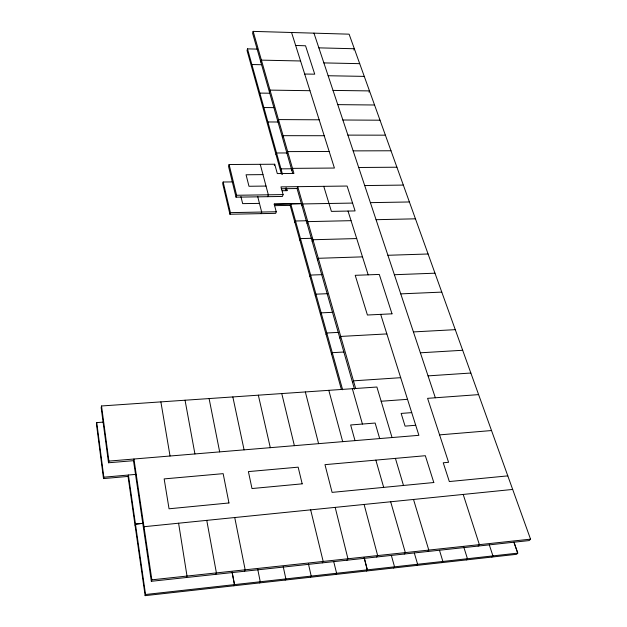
<?xml version="1.0" encoding="UTF-8"?>
<svg xmlns="http://www.w3.org/2000/svg" width="627" height="627" viewBox="0 0 627 627"><rect width="100%" height="100%" fill="white"/><g stroke="black" fill="none" stroke-linecap="round" stroke-linejoin="round"><path stroke-width="0.94" d="M103.51 422.096L96.754 422.614L96.456 424.064L103.51 478.581L128.041 476.426L128.417 475.031L145.558 594.506L145.143 595.65L516.601 554.307L517.761 553.116L513.944 542.183L517.745 553.132L145.558 594.506M392.047 437.552L376.898 387.024L101.535 405.967L101.174 407.715L108.518 462.765L133.496 460.68L133.943 459.019L151.859 579.834L151.334 581.292L529.164 540.568L530.544 539.157L349.106 34.172L253.136 31.381L252.61 33.294L292.778 173.616M103.51 478.581L103.831 477.171L96.754 422.59M108.518 462.765L108.91 461.096L101.535 405.967M257.227 49.11L247.493 48.867L247.046 50.528L281.468 174.188M251.403 66.188L251.866 64.526L261.451 64.722M232.758 181.908L223.157 182.01L222.695 183.64L229.937 214.254L275.7 213.345L276.256 211.754L230.422 212.639L229.937 214.254M253.143 31.35L293.93 173.428L277.306 173.577L274.728 164.227L229.098 164.517L228.549 166.437L236.034 197.168L282.44 196.455L283.098 194.589L280.974 186.877L347.107 186.039L355.086 210.923L331.401 211.385L323.759 186.337M260.84 62.026L261.396 60.09M259.351 94.74L259.837 93.094L269.602 93.219M135.071 525.41L135.471 524.078L143.128 523.31L135.44 524.164M236.034 197.168L236.606 195.271L229.098 164.517M263.371 109.192L263.873 107.546L274.454 107.64M269.43 92.044L270.01 90.116L309.95 90.703M291.563 32.51L334.418 168.044L292.48 168.365L291.814 170.246M267.384 123.59L267.894 121.959L278.568 122.006M143.489 528.271L143.983 526.711L512.674 489.436M295.717 45.465L305.545 45.779L314.73 74.174L304.683 74.033M277.855 121.489L278.474 119.577L319.174 119.804M300.56 60.976L261.381 60.137M259.445 203.399L242.665 203.618L240.925 196.572M276.013 154.603L276.554 152.988L287.174 152.949M282.463 137.572L283.09 135.675L324.206 135.722M274.305 165.489L274.728 164.227M261.177 213.635L261.71 212.036M267.713 196.682L268.34 194.801L260.244 164.313M280.434 170.473L280.982 168.867L291.712 168.781M287.017 153.497L287.668 151.609L329.183 151.475M302.143 203.595L274.179 204.143L302.12 203.657M287.025 190.671L286.343 188.084L287.025 190.671L282.205 190.733M341.362 389.343L290.152 205.382L290.732 203.791L342.632 389.767M354.529 389.32L297.049 188.531L297.731 186.666L355.674 388.497M353.879 50.011L354.349 48.749L318.861 47.856M294.941 222.577L295.529 220.994L307.058 220.743M301.995 205.797L302.692 203.94L352.57 203.077M299.831 240.165L300.443 238.597L312.081 238.284M307.05 223.471L307.771 221.629L351.049 220.665M368.989 92.153L369.491 90.907L333.023 90.406M312.23 241.575L312.967 239.741L356.7 238.558M309.981 276.609L310.624 275.073L322.239 274.642M317.536 260.111L318.297 258.3L362.5 256.858M186.399 577.514L187.011 576.056L178.593 523.216M315.295 295.701L315.953 294.173L327.694 293.679M320.491 314.378L321.173 312.865L332.772 312.317M326.095 334.481L326.785 332.992L338.517 332.373M215.719 574.348L216.401 572.898L206.761 520.371M331.573 354.161L332.286 352.688L343.886 352.013M339.881 338.157L340.727 336.425L386.851 333.917M233.871 585.775L234.514 584.521L232.123 572.083M244.412 571.26L245.165 569.81L234.741 517.541M352.586 382.525L353.479 380.84L400.684 377.689M259.594 582.914L260.291 581.66M285.175 580.061L285.873 578.901L283.208 566.565M310.412 577.255L311.188 576.041L308.413 563.751M322.239 562.874L323.171 561.431L310.663 509.861M335.735 574.434L336.589 573.188L333.791 561.91M346.958 560.209L347.946 558.767L335.186 507.384M376.608 557.011L377.658 555.577L364.115 504.461M366.434 571.025L367.351 569.778M404.219 554.033L405.332 552.606L390.668 501.772M393.599 567.999L394.532 566.792L391.405 555.624M427.622 551.517L428.79 550.083L413.514 499.46M416.626 565.436L417.606 564.229L414.345 553.108M441.839 562.631L442.905 561.392M478.111 546.07L479.381 544.651L463.196 494.444M466.323 559.903L467.428 558.673L463.682 546.713M491.827 557.066L492.979 555.836M151.859 579.834L530.544 539.157M507.807 475.877L449.332 481.552L443.234 462.781L448.579 462.295L427.59 398.341L478.613 394.618M103.831 477.194L136.177 474.349M108.91 461.096L418.891 435.318L380.675 314.354M439.582 434.879L491.513 430.545M415.717 425.271L405.081 426.125L401.147 413.428L411.72 412.621M381.153 401.249L407.526 399.321M428.053 375.879L470.853 373.026M420.372 352.805L462.679 350.274M413.42 331.918L455.273 329.661M400.755 293.875L441.784 292.111M394.375 274.72L434.981 273.192M387.909 255.283L428.084 253.99M376.059 219.693L415.45 218.823M370.385 202.646L409.392 201.972M274.618 205.656L290.152 205.382M236.606 195.271L283.098 194.589M281.249 188.743L297.049 188.531M266.02 186.062L248.982 186.274L246.058 174.776L262.979 174.619M364.702 185.568L403.326 185.083M358.683 167.495L396.907 167.213M353.158 150.88L390.997 150.77M347.907 135.118L385.393 135.173M342.875 120L380.017 120.204M337.757 104.631L374.554 104.999M328.14 75.742L364.271 76.384M323.869 62.904L359.702 63.664M489.295 544.855L492.932 555.89M313.962 33.137L435.342 397.777M348.016 211.056L368.174 274.845M439.496 550.318L442.866 561.431M395.41 458.376L403.49 485.463M379.688 438.579L375.142 423.045L350.65 424.973L355.007 440.632M375.855 460.124L383.677 487.383M352.358 388.724L362.422 424.048M247.493 48.867L282.534 174.431M285.316 188.006L286.014 190.522M328.807 390.347L342.695 441.651M274.203 204.081L276.233 211.816M364.224 557.607L367.328 569.818M364.138 557.724L367.265 569.888M257.65 196.314L261.686 212.098M305.341 391.953L318.594 443.657M281.766 393.576L294.384 445.672M223.157 182.01L230.422 212.639M258.34 395.175L270.3 447.678M232.844 396.93L244.083 449.857M257.744 569.277L260.244 581.746M209.097 398.576L219.669 451.887M232.068 572.2L234.451 584.63M185.051 400.222L194.926 453.94M160.88 401.883L170.042 456.009M133.496 460.68L151.334 581.292M128.041 476.426L145.143 595.65M433.806 482.524L332.098 492.383L324.974 464.654L425.333 455.711L433.806 482.524M228.957 502.972L169.047 508.787L164.156 478.903L223.157 473.651L228.957 502.972M302.183 483.84L251.991 488.543L248.394 471.598L298.154 467.162L302.183 483.84M392.008 313.821L367.422 315.013L355.219 275.316L379.28 274.43L392.008 313.821"/></g></svg>
